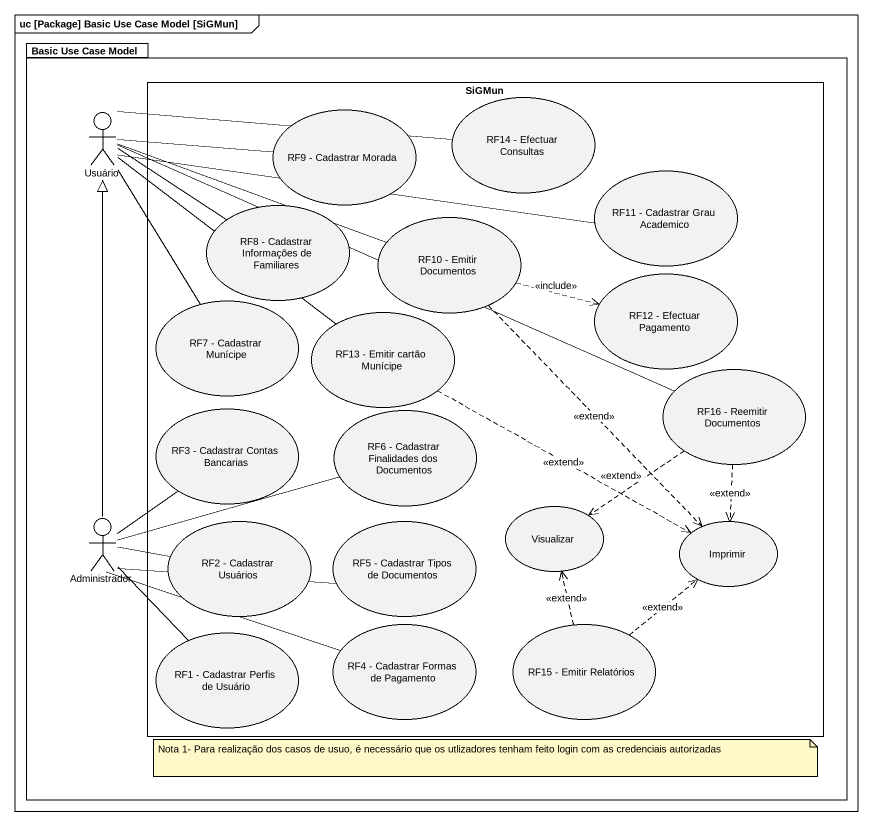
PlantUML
@startuml
mainframe uc [Package] Basic Use Case Model [SiGMun]
package "Basic Use Case Model" as Basic_Use_Case_Model {
  actor Usuário
  rectangle SiGMun {
    usecase "RF9 - Cadastrar Morada" as RF9_Cadastrar_Morada
    usecase "RF14 - Efectuar Consultas" as RF14_Efectuar_Consultas
    usecase "RF11 - Cadastrar Grau Academico" as RF11_Cadastrar_Grau
    usecase "RF8 - Cadastrar Informações de Familiares" as RF8_Cadastrar_Informações
    usecase "RF10 - Emitir Documentos" as RF10_Emitir_Documentos
    usecase "RF12 - Efectuar Pagamento" as RF12_Efectuar_Pagamento
    usecase "RF7 - Cadastrar Munícipe" as RF7_Cadastrar_Munícipe
    usecase "RF13 - Emitir cartão Munícipe" as RF13_Emitir_cartão_Munícipe
    usecase "RF16 - Reemitir Documentos" as RF16_Reemitir_Documentos
    usecase "RF3 - Cadastrar Contas Bancarias" as RF3_Cadastrar_Contas
    usecase "RF6 - Cadastrar Finalidades dos Documentos" as RF6_Cadastrar_Finalidades
    usecase "RF2 - Cadastrar Usuários" as RF2_Cadastrar_Usuários
    usecase "RF5 - Cadastrar Tipos de Documentos" as RF5_Cadastrar_Tipos_de
    usecase Visualizar
    usecase Imprimir
    usecase "RF4 - Cadastrar Formas de Pagamento" as RF4_Cadastrar_Formas_de
    usecase "RF15 - Emitir Relatórios" as RF15_Emitir_Relatórios
    usecase "RF1 - Cadastrar Perfis de Usuário" as RF1_Cadastrar_Perfis_de
  }
  actor Administrador
}
Usuário -right- RF9_Cadastrar_Morada
Usuário -right- RF14_Efectuar_Consultas
Usuário -right- RF11_Cadastrar_Grau
Usuário -right- RF8_Cadastrar_Informações
Usuário -right- RF10_Emitir_Documentos
Usuário -- RF7_Cadastrar_Munícipe
Usuário -- RF13_Emitir_cartão_Munícipe
Usuário -right- RF16_Reemitir_Documentos
RF10_Emitir_Documentos .right.> RF12_Efectuar_Pagamento : <<include>>
RF10_Emitir_Documentos ..> Imprimir : <<extend>>
RF13_Emitir_cartão_Munícipe .right.> Imprimir : <<extend>>
RF16_Reemitir_Documentos ..> Visualizar : <<extend>>
RF16_Reemitir_Documentos ..> Imprimir : <<extend>>
Administrador -up-|> Usuário
Administrador -up- RF3_Cadastrar_Contas
Administrador -right- RF6_Cadastrar_Finalidades
Administrador -right- RF2_Cadastrar_Usuários
Administrador -right- RF5_Cadastrar_Tipos_de
Administrador -right- RF4_Cadastrar_Formas_de
Administrador -- RF1_Cadastrar_Perfis_de
RF15_Emitir_Relatórios .up.> Visualizar : <<extend>>
RF15_Emitir_Relatórios .up.> Imprimir : <<extend>>
note as N1
  Nota 1- Para realização dos casos de usuo, é necessário que os utlizadores tenham feito login com as credenciais autorizadas
end note
@enduml
